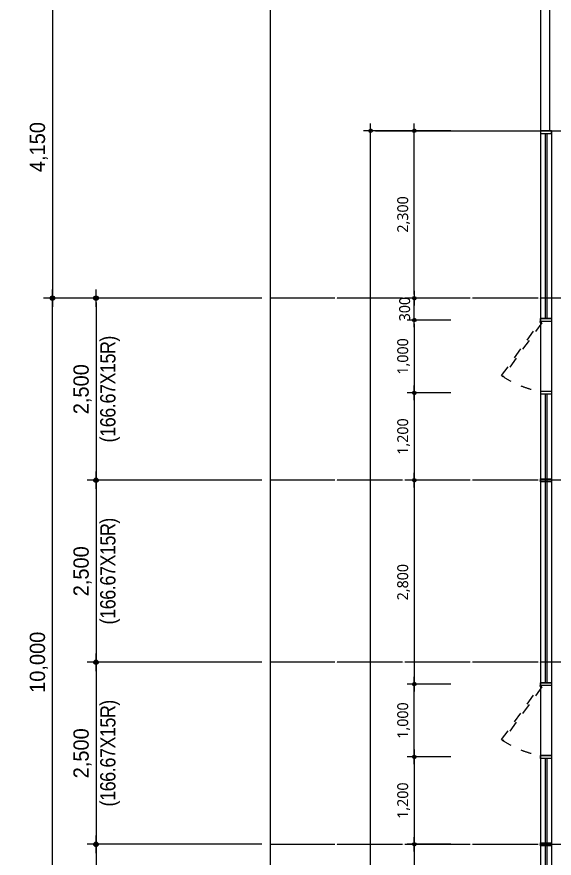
# Model space of a CAD drawing. Header units: millimetres. Extents: x 11948722 to 13111668, y -10771712 to -10232988.
# Drawn here: x 12324433 to 12331817, y -10543638 to -10532084 of the extents above; entities that cross this region are included whole.
import ezdxf

# ---------------------------------------------------------------- set-up
doc = ezdxf.new("R2010")
doc.units = ezdxf.units.MM
doc.header["$LTSCALE"] = 150
doc.header["$MEASUREMENT"] = 0
doc.linetypes.add('CEN', pattern=[6.2, 6, -0.1, 0, -0.1])
doc.linetypes.add('HIDDEN', pattern=[2, 1, -1])
doc.layers.get('0').update_dxf_attribs({"linetype": 'CONTINUOUS'})
doc.layers.get('Defpoints').update_dxf_attribs({"color": 117, "linetype": 'CONTINUOUS'})
for name, color, linetype in [('A-중심선', 10, 'CEN'), ('dim0', 7, 'CONTINUOUS'), ('WID', 4, 'CONTINUOUS'), ('Xref-계단단면도$0$3 dim0', 7, 'CONTINUOUS'), ('Xref-계단단면도$0$PIR판넬', 4, 'CONTINUOUS'), ('Xref-계단단면도$0$WID', 4, 'CONTINUOUS'), ('판넬_PIR 우레탄', 4, 'CONTINUOUS')]:
    doc.layers.add(name, color=color, linetype=linetype)
doc.styles.add('Xref-계단단면도$0$나눔고딕 Se', font='')
doc.styles.add('나눔고딕 Se', font='NanumGothic.ttf')
doc.styles.get('Xref-계단단면도$0$나눔고딕 Se').set_extended_font_data('Dotum')
doc.dimstyles.new('A1-100', dxfattribs={"dimtxt": 3, "dimasz": 1, "dimexe": 2, "dimexo": 2, "dimgap": 1, "dimtad": 1, "dimdec": 0, "dimzin": 12, "dimdsep": 46, "dimlunit": 6, "dimtxsty": '나눔고딕 Se', "dimblk1": 'DIMDOT', "dimblk2": 'DIMDOT', "dimsah": 1, "dimcen": -1, "dimdle": 2, "dimclrd": 256, "dimclre": 256, "dimclrt": 3, "dimadec": 0, "dimazin": 0, "dimtfac": 1, "dimtdec": 0, "dimtix": 1, "dimtmove": 2, "dimatfit": 3, "dimldrblk": 'DIMDOT', "dimfxl": 1, "dimtvp": 1, "dimtolj": 1, "dimtzin": 12, "dimlwd": -1, "dimlwe": -1, "dimarcsym": 0})
doc.dimstyles.new('Xref-계단단면도$0$A1-100', dxfattribs={"dimtxt": 3, "dimasz": 1, "dimexe": 2, "dimexo": 2, "dimgap": 1, "dimtad": 1, "dimdec": 0, "dimzin": 12, "dimdsep": 46, "dimlunit": 6, "dimtxsty": 'Xref-계단단면도$0$나눔고딕 Se', "dimblk1": 'Xref-계단단면도$0$DIMDOT', "dimblk2": 'Xref-계단단면도$0$DIMDOT', "dimsah": 1, "dimcen": -1, "dimdle": 2, "dimclrd": 256, "dimclre": 256, "dimclrt": 3, "dimadec": 0, "dimazin": 0, "dimtfac": 1, "dimtdec": 0, "dimtix": 1, "dimtmove": 2, "dimatfit": 3, "dimldrblk": 'Xref-계단단면도$0$DIMDOT', "dimfxl": 1, "dimtvp": 1, "dimtolj": 1, "dimtzin": 12, "dimlwd": -1, "dimlwe": -1, "dimarcsym": 0})

# ---------------------------------------------------------------- blocks, each defined once
blk = doc.blocks.new('Xref-계단단면도$0$DIMDOT')
at = {"color": 0}
blk.add_line((-2, 0), (2, 0), dxfattribs=at)
for radius in [0.5, 0.25]:
    blk.add_circle((0, 0), radius, dxfattribs=at)
blk = doc.blocks.new('*D481')
at = {"layer": 'Defpoints', "color": 0, "ltscale": 1200}
for p in [(12324321, -10531448), (12327921, -10531448), (12327921, -10565948)]:
    blk.add_point(p, dxfattribs=at)
at = {"layer": 'Xref-계단단면도$0$3 dim0'}
for p, q in [((12327801, -10531448), (12324201, -10531448)), ((12324321, -10565888), (12324321, -10531508)), ((12327801, -10565948), (12324201, -10565948))]:
    blk.add_line(p, q, dxfattribs=at)
at = {"layer": 'Xref-계단단면도$0$3 dim0', "ltscale": 1200, "xscale": 60, "yscale": 60, "zscale": 60}
for p, rotation in [((12324321, -10531448), 90), ((12324321, -10565948), 270)]:
    blk.add_blockref('Xref-계단단면도$0$DIMDOT', p, dxfattribs=dict(at, rotation=rotation))
at = {"layer": 'Xref-계단단면도$0$3 dim0', "color": 3, "ltscale": 1200, "insert": (12324135, -10548698), "char_height": 210, "attachment_point": 5, "rotation": 90, "style": 'Xref-계단단면도$0$나눔고딕 Se'}
blk.add_mtext('\\A1;34,500', dxfattribs=at)
blk = doc.blocks.new('*D483')
at = {"layer": 'Defpoints', "color": 0, "ltscale": 1200}
for p in [(12327921, -10531798), (12324921, -10535948), (12327921, -10535948)]:
    blk.add_point(p, dxfattribs=at)
at = {"layer": 'Xref-계단단면도$0$3 dim0'}
for p, q in [((12327801, -10531798), (12324801, -10531798)), ((12324921, -10531858), (12324921, -10535888)), ((12327801, -10535948), (12324801, -10535948))]:
    blk.add_line(p, q, dxfattribs=at)
at = {"layer": 'Xref-계단단면도$0$3 dim0', "ltscale": 1200, "xscale": 60, "yscale": 60, "zscale": 60}
for p, rotation in [((12324921, -10531798), 90), ((12324921, -10535948), 270)]:
    blk.add_blockref('Xref-계단단면도$0$DIMDOT', p, dxfattribs=dict(at, rotation=rotation))
at = {"layer": 'Xref-계단단면도$0$3 dim0', "color": 3, "ltscale": 1200, "insert": (12324735, -10533873), "char_height": 210, "attachment_point": 5, "rotation": 90, "style": 'Xref-계단단면도$0$나눔고딕 Se'}
blk.add_mtext('\\A1;4,150', dxfattribs=at)
blk = doc.blocks.new('*D484')
at = {"layer": 'Defpoints', "color": 0, "ltscale": 1200}
for p in [(12324921, -10535948), (12327921, -10535948), (12327921, -10545948)]:
    blk.add_point(p, dxfattribs=at)
at = {"layer": 'Xref-계단단면도$0$3 dim0'}
for p, q in [((12327801, -10535948), (12324801, -10535948)), ((12324921, -10545888), (12324921, -10536008)), ((12327801, -10545948), (12324801, -10545948))]:
    blk.add_line(p, q, dxfattribs=at)
at = {"layer": 'Xref-계단단면도$0$3 dim0', "ltscale": 1200, "xscale": 60, "yscale": 60, "zscale": 60}
for p, rotation in [((12324921, -10535948), 90), ((12324921, -10545948), 270)]:
    blk.add_blockref('Xref-계단단면도$0$DIMDOT', p, dxfattribs=dict(at, rotation=rotation))
at = {"layer": 'Xref-계단단면도$0$3 dim0', "color": 3, "ltscale": 1200, "insert": (12324735, -10540948), "char_height": 210, "attachment_point": 5, "rotation": 90, "style": 'Xref-계단단면도$0$나눔고딕 Se'}
blk.add_mtext('\\A1;10,000', dxfattribs=at)
blk = doc.blocks.new('*D496')
at = {"layer": 'Defpoints', "color": 0, "ltscale": 1200}
for p in [(12327921, -10540948), (12325521, -10543448), (12327921, -10543448)]:
    blk.add_point(p, dxfattribs=at)
at = {"layer": 'Xref-계단단면도$0$3 dim0'}
for p, q in [((12327801, -10540948), (12325401, -10540948)), ((12325521, -10541008), (12325521, -10543388)), ((12327801, -10543448), (12325401, -10543448))]:
    blk.add_line(p, q, dxfattribs=at)
at = {"layer": 'Xref-계단단면도$0$3 dim0', "ltscale": 1200, "xscale": 60, "yscale": 60, "zscale": 60}
for p, rotation in [((12325521, -10540948), 90), ((12325521, -10543448), 270)]:
    blk.add_blockref('Xref-계단단면도$0$DIMDOT', p, dxfattribs=dict(at, rotation=rotation))
at = {"layer": 'Xref-계단단면도$0$3 dim0', "color": 3, "ltscale": 1200, "char_height": 210, "attachment_point": 5, "rotation": 90, "style": 'Xref-계단단면도$0$나눔고딕 Se'}
for s, insert in [('\\W0.9;\\T0.95;(166.67X15R)', (12325715, -10542198)), ('\\A1;2,500', (12325335, -10542198))]:
    blk.add_mtext(s, dxfattribs=dict(at, insert=insert))
blk = doc.blocks.new('*D498')
at = {"layer": 'Defpoints', "color": 0, "ltscale": 1200}
for p in [(12327921, -10535948), (12325521, -10538448), (12327921, -10538448)]:
    blk.add_point(p, dxfattribs=at)
at = {"layer": 'Xref-계단단면도$0$3 dim0'}
for p, q in [((12327801, -10535948), (12325401, -10535948)), ((12325521, -10536008), (12325521, -10538388)), ((12327801, -10538448), (12325401, -10538448))]:
    blk.add_line(p, q, dxfattribs=at)
at = {"layer": 'Xref-계단단면도$0$3 dim0', "ltscale": 1200, "xscale": 60, "yscale": 60, "zscale": 60}
for p, rotation in [((12325521, -10535948), 90), ((12325521, -10538448), 270)]:
    blk.add_blockref('Xref-계단단면도$0$DIMDOT', p, dxfattribs=dict(at, rotation=rotation))
at = {"layer": 'Xref-계단단면도$0$3 dim0', "color": 3, "ltscale": 1200, "char_height": 210, "attachment_point": 5, "rotation": 90, "style": 'Xref-계단단면도$0$나눔고딕 Se'}
for s, insert in [('\\W0.9;\\T0.95;(166.67X15R)', (12325715, -10537198)), ('\\A1;2,500', (12325335, -10537198))]:
    blk.add_mtext(s, dxfattribs=dict(at, insert=insert))
blk = doc.blocks.new('*D499')
at = {"layer": 'Defpoints', "color": 0, "ltscale": 1200}
for p in [(12327921, -10538448), (12325521, -10540948), (12327921, -10540948)]:
    blk.add_point(p, dxfattribs=at)
at = {"layer": 'Xref-계단단면도$0$3 dim0'}
for p, q in [((12327801, -10538448), (12325401, -10538448)), ((12325521, -10538508), (12325521, -10540888)), ((12327801, -10540948), (12325401, -10540948))]:
    blk.add_line(p, q, dxfattribs=at)
at = {"layer": 'Xref-계단단면도$0$3 dim0', "ltscale": 1200, "xscale": 60, "yscale": 60, "zscale": 60}
for p, rotation in [((12325521, -10538448), 90), ((12325521, -10540948), 270)]:
    blk.add_blockref('Xref-계단단면도$0$DIMDOT', p, dxfattribs=dict(at, rotation=rotation))
at = {"layer": 'Xref-계단단면도$0$3 dim0', "color": 3, "ltscale": 1200, "char_height": 210, "attachment_point": 5, "rotation": 90, "style": 'Xref-계단단면도$0$나눔고딕 Se'}
for s, insert in [('\\W0.9;\\T0.95;(166.67X15R)', (12325715, -10539698)), ('\\A1;2,500', (12325335, -10539698))]:
    blk.add_mtext(s, dxfattribs=dict(at, insert=insert))
blk = doc.blocks.new('*D500')
at = {"layer": 'Defpoints', "color": 0, "ltscale": 1200}
for p in [(12327921, -10543448), (12325521, -10545948), (12327921, -10545948)]:
    blk.add_point(p, dxfattribs=at)
at = {"layer": 'Xref-계단단면도$0$3 dim0'}
for p, q in [((12327801, -10543448), (12325401, -10543448)), ((12325521, -10543508), (12325521, -10545888)), ((12327801, -10545948), (12325401, -10545948))]:
    blk.add_line(p, q, dxfattribs=at)
at = {"layer": 'Xref-계단단면도$0$3 dim0', "ltscale": 1200, "xscale": 60, "yscale": 60, "zscale": 60}
for p, rotation in [((12325521, -10543448), 90), ((12325521, -10545948), 270)]:
    blk.add_blockref('Xref-계단단면도$0$DIMDOT', p, dxfattribs=dict(at, rotation=rotation))
at = {"layer": 'Xref-계단단면도$0$3 dim0', "color": 3, "ltscale": 1200, "char_height": 210, "attachment_point": 5, "rotation": 90, "style": 'Xref-계단단면도$0$나눔고딕 Se'}
for s, insert in [('\\W0.9;\\T0.95;(166.67X15R)', (12325715, -10544698)), ('\\A1;2,500', (12325335, -10544698))]:
    blk.add_mtext(s, dxfattribs=dict(at, insert=insert))
blk = doc.blocks.new('DIMDOT')
at = {"color": 0}
blk.add_line((-2, 0), (2, 0), dxfattribs=at)
for radius in [0.5, 0.25]:
    blk.add_circle((0, 0), radius, dxfattribs=at)
blk = doc.blocks.new('*D1056')
at = {"layer": 'Defpoints', "color": 0, "transparency": 16777216}
for p in [(12329895, -10535948), (12330495, -10535948), (12330495, -10536248)]:
    blk.add_point(p, dxfattribs=at)
at = {"layer": 'dim0', "transparency": 16777216}
for p, q in [((12329895, -10535898), (12329895, -10535848)), ((12330395, -10535948), (12329795, -10535948)), ((12329895, -10536248), (12329895, -10535948)), ((12330395, -10536248), (12329795, -10536248)), ((12329895, -10536298), (12329895, -10536348))]:
    blk.add_line(p, q, dxfattribs=at)
at = {"layer": 'dim0', "transparency": 16777216, "xscale": 50, "yscale": 50, "zscale": 50}
for p, rotation in [((12329895, -10535948), 270), ((12329895, -10536248), 90)]:
    blk.add_blockref('DIMDOT', p, dxfattribs=dict(at, rotation=rotation))
at = {"layer": 'dim0', "color": 3, "transparency": 16777216, "insert": (12329763, -10536098), "char_height": 150, "attachment_point": 5, "rotation": 90, "style": '나눔고딕 Se'}
blk.add_mtext('\\A1;300', dxfattribs=at)
blk = doc.blocks.new('*D1062')
at = {"layer": 'Defpoints', "color": 0, "transparency": 16777216}
for p in [(12330495, -10536248), (12329895, -10537248), (12330495, -10537248)]:
    blk.add_point(p, dxfattribs=at)
at = {"layer": 'dim0', "transparency": 16777216}
for p, q in [((12330395, -10536248), (12329795, -10536248)), ((12329895, -10536298), (12329895, -10537198)), ((12330395, -10537248), (12329795, -10537248))]:
    blk.add_line(p, q, dxfattribs=at)
at = {"layer": 'dim0', "transparency": 16777216, "xscale": 50, "yscale": 50, "zscale": 50}
for p, rotation in [((12329895, -10536248), 90), ((12329895, -10537248), 270)]:
    blk.add_blockref('DIMDOT', p, dxfattribs=dict(at, rotation=rotation))
at = {"layer": 'dim0', "color": 3, "transparency": 16777216, "insert": (12329749, -10536748), "char_height": 150, "attachment_point": 5, "rotation": 90, "style": '나눔고딕 Se'}
blk.add_mtext('\\A1;1,000', dxfattribs=at)
blk = doc.blocks.new('*D1063')
at = {"layer": 'Defpoints', "color": 0, "transparency": 16777216}
for p in [(12330495, -10542248), (12329895, -10543448), (12330495, -10543448)]:
    blk.add_point(p, dxfattribs=at)
at = {"layer": 'dim0', "transparency": 16777216}
for p, q in [((12330395, -10542248), (12329795, -10542248)), ((12329895, -10542298), (12329895, -10543398)), ((12330395, -10543448), (12329795, -10543448))]:
    blk.add_line(p, q, dxfattribs=at)
at = {"layer": 'dim0', "transparency": 16777216, "xscale": 50, "yscale": 50, "zscale": 50}
for p, rotation in [((12329895, -10542248), 90), ((12329895, -10543448), 270)]:
    blk.add_blockref('DIMDOT', p, dxfattribs=dict(at, rotation=rotation))
at = {"layer": 'dim0', "color": 3, "transparency": 16777216, "insert": (12329749, -10542848), "char_height": 150, "attachment_point": 5, "rotation": 90, "style": '나눔고딕 Se'}
blk.add_mtext('\\A1;1,200', dxfattribs=at)
blk = doc.blocks.new('*D1064')
at = {"layer": 'Defpoints', "color": 0, "transparency": 16777216}
for p in [(12330495, -10538448), (12329895, -10541248), (12330495, -10541248)]:
    blk.add_point(p, dxfattribs=at)
at = {"layer": 'dim0', "transparency": 16777216}
for p, q in [((12330395, -10538448), (12329795, -10538448)), ((12329895, -10538498), (12329895, -10541198)), ((12330395, -10541248), (12329795, -10541248))]:
    blk.add_line(p, q, dxfattribs=at)
at = {"layer": 'dim0', "transparency": 16777216, "xscale": 50, "yscale": 50, "zscale": 50}
for p, rotation in [((12329895, -10538448), 90), ((12329895, -10541248), 270)]:
    blk.add_blockref('DIMDOT', p, dxfattribs=dict(at, rotation=rotation))
at = {"layer": 'dim0', "color": 3, "transparency": 16777216, "insert": (12329749, -10539848), "char_height": 150, "attachment_point": 5, "rotation": 90, "style": '나눔고딕 Se'}
blk.add_mtext('\\A1;2,800', dxfattribs=at)
blk = doc.blocks.new('*D1065')
at = {"layer": 'Defpoints', "color": 0, "transparency": 16777216}
for p in [(12330495, -10537248), (12329895, -10538448), (12330495, -10538448)]:
    blk.add_point(p, dxfattribs=at)
at = {"layer": 'dim0', "transparency": 16777216}
for p, q in [((12330395, -10537248), (12329795, -10537248)), ((12329895, -10537298), (12329895, -10538398)), ((12330395, -10538448), (12329795, -10538448))]:
    blk.add_line(p, q, dxfattribs=at)
at = {"layer": 'dim0', "transparency": 16777216, "xscale": 50, "yscale": 50, "zscale": 50}
for p, rotation in [((12329895, -10537248), 90), ((12329895, -10538448), 270)]:
    blk.add_blockref('DIMDOT', p, dxfattribs=dict(at, rotation=rotation))
at = {"layer": 'dim0', "color": 3, "transparency": 16777216, "insert": (12329749, -10537848), "char_height": 150, "attachment_point": 5, "rotation": 90, "style": '나눔고딕 Se'}
blk.add_mtext('\\A1;1,200', dxfattribs=at)
blk = doc.blocks.new('*D1047')
at = {"layer": 'Defpoints', "color": 0, "transparency": 16777216}
for p in [(12329895, -10533648), (12330495, -10533648), (12330495, -10535948)]:
    blk.add_point(p, dxfattribs=at)
at = {"layer": 'dim0', "transparency": 16777216}
for p, q in [((12330395, -10533648), (12329795, -10533648)), ((12329895, -10535898), (12329895, -10533698)), ((12330395, -10535948), (12329795, -10535948))]:
    blk.add_line(p, q, dxfattribs=at)
at = {"layer": 'dim0', "transparency": 16777216, "xscale": 50, "yscale": 50, "zscale": 50}
for p, rotation in [((12329895, -10533648), 90), ((12329895, -10535948), 270)]:
    blk.add_blockref('DIMDOT', p, dxfattribs=dict(at, rotation=rotation))
at = {"layer": 'dim0', "color": 3, "transparency": 16777216, "insert": (12329749, -10534798), "char_height": 150, "attachment_point": 5, "rotation": 90, "style": '나눔고딕 Se'}
blk.add_mtext('\\A1;2,300', dxfattribs=at)
blk = doc.blocks.new('*D1048')
at = {"layer": 'Defpoints', "color": 0, "transparency": 16777216}
for p in [(12329895, -10541248), (12330495, -10541248), (12330495, -10542248)]:
    blk.add_point(p, dxfattribs=at)
at = {"layer": 'dim0', "transparency": 16777216}
for p, q in [((12330395, -10541248), (12329795, -10541248)), ((12329895, -10542198), (12329895, -10541298)), ((12330395, -10542248), (12329795, -10542248))]:
    blk.add_line(p, q, dxfattribs=at)
at = {"layer": 'dim0', "transparency": 16777216, "xscale": 50, "yscale": 50, "zscale": 50}
for p, rotation in [((12329895, -10541248), 90), ((12329895, -10542248), 270)]:
    blk.add_blockref('DIMDOT', p, dxfattribs=dict(at, rotation=rotation))
at = {"layer": 'dim0', "color": 3, "transparency": 16777216, "insert": (12329749, -10541748), "char_height": 150, "attachment_point": 5, "rotation": 90, "style": '나눔고딕 Se'}
blk.add_mtext('\\A1;1,000', dxfattribs=at)
blk = doc.blocks.new('*D1050')
at = {"layer": 'Defpoints', "color": 0, "transparency": 16777216}
for p in [(12330495, -10543448), (12329895, -10545948), (12330495, -10545948)]:
    blk.add_point(p, dxfattribs=at)
at = {"layer": 'dim0', "transparency": 16777216}
for p, q in [((12330395, -10543448), (12329795, -10543448)), ((12329895, -10543498), (12329895, -10545898)), ((12330395, -10545948), (12329795, -10545948))]:
    blk.add_line(p, q, dxfattribs=at)
at = {"layer": 'dim0', "transparency": 16777216, "xscale": 50, "yscale": 50, "zscale": 50}
for p, rotation in [((12329895, -10543448), 90), ((12329895, -10545948), 270)]:
    blk.add_blockref('DIMDOT', p, dxfattribs=dict(at, rotation=rotation))
at = {"layer": 'dim0', "color": 3, "transparency": 16777216, "insert": (12329749, -10544698), "char_height": 150, "attachment_point": 5, "rotation": 90, "style": '나눔고딕 Se'}
blk.add_mtext('\\A1;2,500', dxfattribs=at)
blk = doc.blocks.new('*D1239')
at = {"layer": 'Defpoints', "color": 0, "transparency": 16777216}
for p in [(12329295, -10533648), (12329895, -10533648), (12329895, -10561288)]:
    blk.add_point(p, dxfattribs=at)
at = {"layer": 'dim0', "transparency": 16777216}
for p, q in [((12329795, -10533648), (12329195, -10533648)), ((12329295, -10561238), (12329295, -10533698)), ((12329795, -10561288), (12329195, -10561288))]:
    blk.add_line(p, q, dxfattribs=at)
at = {"layer": 'dim0', "transparency": 16777216, "xscale": 50, "yscale": 50, "zscale": 50}
for p, rotation in [((12329295, -10533648), 90), ((12329295, -10561288), 270)]:
    blk.add_blockref('DIMDOT', p, dxfattribs=dict(at, rotation=rotation))
at = {"layer": 'dim0', "color": 3, "transparency": 16777216, "insert": (12329149, -10547468), "char_height": 150, "attachment_point": 5, "rotation": 90, "style": '나눔고딕 Se'}
blk.add_mtext('\\A1;27,640', dxfattribs=at)

msp = doc.modelspace()

# ---------------------------------------------------------------- linework, layer by layer
at = {"layer": 'A-중심선', "ltscale": 5}
msp.add_line((12329362.8, -10533648.2), (12333502.4, -10533648.2), dxfattribs=at)
at = {"layer": 'A-중심선'}
for p, q in [((12345546.5, -10535948.2), (12327920.5, -10535948.2)), ((12345546.5, -10538448.2), (12327920.5, -10538448.2)), ((12345546.5, -10540948.2), (12327920.5, -10540948.2)), ((12345546.5, -10543448.2), (12327920.5, -10543448.2))]:
    msp.add_line(p, q, dxfattribs=at)
at = {"layer": 'Defpoints', "ltscale": 1200}
msp.add_lwpolyline([(12327920.5, -10530548.2), (12345546.5, -10530548.2), (12345546.5, -10579629.2), (12327920.5, -10579629.2)], close=True, dxfattribs=at)
at = {"layer": 'WID', "linetype": 'HIDDEN'}
for points in [[(12331629.7, -10536268.2), (12331646.6, -10536285.1), (12331111.9, -10537026.9), (12331094.9, -10537010)], [(12331629.7, -10541268.2), (12331646.6, -10541285.1), (12331111.9, -10542026.9), (12331094.9, -10542010)]]:
    msp.add_lwpolyline(points, close=True, dxfattribs=at)
for centre in [(12331873.9, -10535865.4), (12331873.9, -10540865.4)]:
    msp.add_arc(centre, 1384.5, 235.76365, 259.84066, dxfattribs=at)
at = {"layer": 'Xref-계단단면도$0$PIR판넬'}
for p, q in [((12331629.7, -10533648.2), (12331629.7, -10561288.2)), ((12331654.7, -10533648.2), (12331779.7, -10533648.2)), ((12331694.7, -10533688.2), (12331694.7, -10536228.2)), ((12331714.7, -10533688.2), (12331714.7, -10536228.2)), ((12331779.7, -10533648.2), (12331779.7, -10561288.2)), ((12331779.7, -10536228.2), (12331629.7, -10536228.2)), ((12331779.7, -10536268.2), (12331629.7, -10536268.2)), ((12331779.7, -10537228.2), (12331629.7, -10537228.2)), ((12331779.7, -10537268.2), (12331629.7, -10537268.2)), ((12331694.7, -10537268.2), (12331694.7, -10541228.2)), ((12331714.7, -10537268.2), (12331714.7, -10541228.2)), ((12331779.7, -10541228.2), (12331629.7, -10541228.2)), ((12331779.7, -10541268.2), (12331629.7, -10541268.2)), ((12331779.7, -10542228.2), (12331629.7, -10542228.2)), ((12331779.7, -10542228.2), (12331629.7, -10542228.2)), ((12331779.7, -10542268.2), (12331629.7, -10542268.2)), ((12331779.7, -10542268.2), (12331629.7, -10542268.2)), ((12331694.7, -10542268.2), (12331694.7, -10546228.2)), ((12331714.7, -10542268.2), (12331714.7, -10546228.2))]:
    msp.add_line(p, q, dxfattribs=at)
for points in [[(12331629.7, -10536228.2), (12331779.7, -10536228.2), (12331779.7, -10536268.2), (12331629.7, -10536268.2)], [(12331629.7, -10538428.2), (12331779.7, -10538428.2), (12331779.7, -10538468.2), (12331629.7, -10538468.2)], [(12331629.7, -10541228.2), (12331779.7, -10541228.2), (12331779.7, -10541268.2), (12331629.7, -10541268.2)], [(12331629.7, -10542228.2), (12331779.7, -10542228.2), (12331779.7, -10542268.2), (12331629.7, -10542268.2)], [(12331629.7, -10543428.2), (12331779.7, -10543428.2), (12331779.7, -10543468.2), (12331629.7, -10543468.2)]]:
    msp.add_lwpolyline(points, close=True, dxfattribs=at)
at = {"layer": 'Xref-계단단면도$0$WID', "linetype": 'ByBlock'}
msp.add_lwpolyline([(12331779.7, -10533688.2), (12331779.7, -10533648.2), (12331629.7, -10533648.2), (12331629.7, -10533688.2)], close=True, dxfattribs=at)
at = {"layer": '판넬_PIR 우레탄'}
for p, q in [((12331629.7, -10531493.2), (12331629.3, -10533648.2)), ((12331754.7, -10531568.2), (12331754.3, -10533648.2))]:
    msp.add_line(p, q, dxfattribs=at)

# ---------------------------------------------------------------- dimensions: what is measured, and where the dimension line sits
at = {"layer": 'dim0'}
for base, p1, p2, angle, picture, middle in [((12329295, -10533648.2), (12329895, -10561288.2), (12329895, -10533648.2), 270, '*D1239', (12329148.9, -10547468.2)), ((12329895, -10533648.2), (12330495, -10535948.2), (12330495, -10533648.2), 270, '*D1047', (12329748.9, -10534798.2)), ((12329895, -10535948.2), (12330495, -10536248.2), (12330495, -10535948.2), 270, '*D1056', (12329763.3, -10536098.2)), ((12329895, -10537248.2), (12330495, -10536248.2), (12330495, -10537248.2), 90, '*D1062', (12329749.1, -10536748.2)), ((12329895, -10538448.2), (12330495, -10537248.2), (12330495, -10538448.2), 90, '*D1065', (12329748.9, -10537848.2)), ((12329895, -10541248.2), (12330495, -10538448.2), (12330495, -10541248.2), 90, '*D1064', (12329748.9, -10539848.2)), ((12329895, -10541248.2), (12330495, -10542248.2), (12330495, -10541248.2), 270, '*D1048', (12329749.1, -10541748.2)), ((12329895, -10543448.2), (12330495, -10542248.2), (12330495, -10543448.2), 90, '*D1063', (12329748.9, -10542848.2)), ((12329895, -10545948.2), (12330495, -10543448.2), (12330495, -10545948.2), 90, '*D1050', (12329748.9, -10544698.2))]:
    dim = msp.add_linear_dim(base=base, p1=p1, p2=p2, angle=angle, dimstyle='A1-100', override={"dimscale": 50}, dxfattribs=at)
    dim.commit()
    dim.dimension.update_dxf_attribs({"geometry": picture, "text_midpoint": middle})
at = {"layer": 'Xref-계단단면도$0$3 dim0'}
for base, p1, p2, angle, picture, middle in [((12324320.5, -10531448.2), (12327920.5, -10565948.2), (12327920.5, -10531448.2), 90, '*D481', (12324135.1, -10548698.2)), ((12324920.5, -10535948.2), (12327920.5, -10531798.2), (12327920.5, -10535948.2), 90, '*D483', (12324735.1, -10533873.2)), ((12324920.5, -10535948.2), (12327920.5, -10545948.2), (12327920.5, -10535948.2), 270, '*D484', (12324735.1, -10540948.2))]:
    dim = msp.add_linear_dim(base=base, p1=p1, p2=p2, angle=angle, dimstyle='Xref-계단단면도$0$A1-100', override={"dimscale": 60, "dimtxt": 3.5}, dxfattribs=at)
    dim.commit()
    dim.dimension.update_dxf_attribs({"geometry": picture, "text_midpoint": middle})
for base, p1, p2, picture, middle in [((12325520.5, -10538448.2), (12327920.5, -10535948.2), (12327920.5, -10538448.2), '*D498', (12325520.5, -10537198.2)), ((12325520.5, -10540948.2), (12327920.5, -10538448.2), (12327920.5, -10540948.2), '*D499', (12325520.5, -10539698.2)), ((12325520.5, -10543448.2), (12327920.5, -10540948.2), (12327920.5, -10543448.2), '*D496', (12325520.5, -10542198.2)), ((12325520.5, -10545948.2), (12327920.5, -10543448.2), (12327920.5, -10545948.2), '*D500', (12325520.5, -10544698.2))]:
    dim = msp.add_linear_dim(base=base, p1=p1, p2=p2, angle=270, text='<>\\X\\W0.9;\\T0.95;(166.67X15R)', dimstyle='Xref-계단단면도$0$A1-100', override={"dimscale": 60, "dimtxt": 3.5, "dimtxsty": 'Xref-계단단면도$0$나눔고딕 Se', "dimblk1": 'Xref-계단단면도$0$DIMDOT', "dimblk2": 'Xref-계단단면도$0$DIMDOT'}, dxfattribs=at)
    dim.commit()
    dim.dimension.update_dxf_attribs({"geometry": picture, "text_midpoint": middle})

doc.saveas('drawing.dxf')
